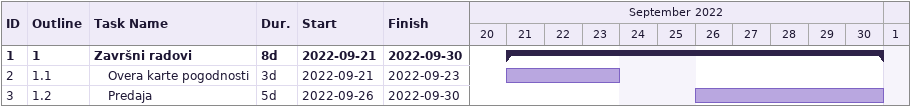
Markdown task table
| ID | WBS | Task | Duration | Start | Finish |
|---|---|---|---|---|---|
| 1 | 1 | **Završni radovi** | 8d | 2022-09-21 | 2022-09-30 |
| 2 | 1.1 | Overa karte pogodnosti | 3d | 2022-09-21 | 2022-09-23 |
| 3 | 1.2 | Predaja | 5d | 2022-09-26 | 2022-09-30 |
